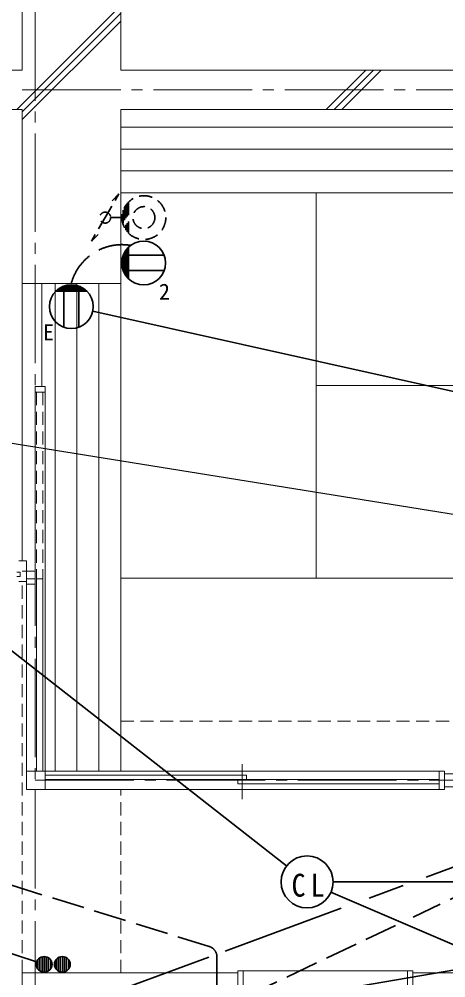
# Model space of a CAD drawing. Units: millimetres at full size, sheet at 1:50; details may follow other scales. Extents: x -9674 to 9699, y -6794 to 6791.
# Drawn here: x -3081 to -1132, y 207 to 4588 of the extents above; entities that cross this region are included whole.
import ezdxf
from ezdxf.enums import TextEntityAlignment as Align

# ---------------------------------------------------------------- set-up
doc = ezdxf.new("R2010")
doc.units = ezdxf.units.MM
doc.header["$LTSCALE"] = 50
for name, pattern in [('CHAIN2', [12, 9, -1, 1, -1]), ('DASHED1', [1.8, 1.2, -0.6]), ('DASHED3', [4, 3, -1])]:
    doc.linetypes.add(name, pattern=pattern)
for name, color, linetype, lineweight in [('1-0_芯', 134, 'CHAIN2', 9), ('1-1_躯体', 134, 'Continuous', 9), ('1-2_間仕切', 134, 'Continuous', 9), ('1-3_建具', 134, 'Continuous', 9), ('1-4_仕上げ', 134, 'Continuous', 9), ('1-8_ハッチ', 134, 'Continuous', 9), ('1-C_梁', 134, 'DASHED1', 9), ('2-0_芯', 2, 'Continuous', 35), ('2-E', 2, 'Continuous', 35), ('3-2', 3, 'DASHED1', 35), ('3-3', 1, 'Continuous', 25), ('3-E', 3, 'Continuous', 35)]:
    doc.layers.add(name, color=color, linetype=linetype, lineweight=lineweight)
doc.styles.add('ＭＳ ゴシック', font='')
doc.styles.get('ＭＳ ゴシック').set_extended_font_data('MS Gothic')

msp = doc.modelspace()

# ---------------------------------------------------------------- linework, layer by layer
at = {"layer": '1-0_芯'}
for p, q in [((-3007.33, 5265.57), (-3007.33, -3704.43)), ((-8467.33, 4265.57), (8542.67, 4265.57)), ((-8467.33, 2065.57), (-3007.33, 2065.57)), ((-3007.33, 1109.57), (2712.67, 1109.57))]:
    msp.add_line(p, q, dxfattribs=at)
at = {"layer": '1-1_躯体'}
for p, q in [((-3067.33, 5150.57), (-3067.33, 4355.57)), ((-2617.33, 5150.57), (-2617.33, 4355.57)), ((-3067.33, 4355.57), (-6667.33, 4355.57)), ((1882.67, 4355.57), (-2617.33, 4355.57)), ((-3067.33, 4175.57), (-6667.33, 4175.57)), ((-3067.33, 4175.57), (-3067.33, 3380.57)), ((-2617.33, 4175.57), (-2617.33, 3380.57)), ((1877.67, 4175.57), (-2617.33, 4175.57)), ((-3067.33, 3380.57), (-2617.33, 3380.57))]:
    msp.add_line(p, q, dxfattribs=at)
at = {"layer": '1-2_間仕切'}
for p, q in [((-3067.33, 3380.57), (-3067.33, 2113.07)), ((-2977.33, 3380.57), (-2977.33, 2909.07)), ((-3007.33, 2030.57), (-3007.33, 2884.07)), ((-3047.33, 2113.07), (-3047.33, 2030.57)), ((-3047.33, 1152.07), (-3047.33, 1067.07)), ((-2962.33, 1152.07), (-2962.33, 1067.07)), ((-1137.33, 1139.57), (-522.33, 1139.57)), ((-3047.33, 1067.07), (-2962.33, 1067.07)), ((-1162.33, 1067.07), (-1137.33, 1067.07)), ((-1137.33, 1079.57), (202.67, 1079.57)), ((-1282.33, 229.57), (632.67, 229.57))]:
    msp.add_line(p, q, dxfattribs=at)
msp.add_lwpolyline([(-3067.33, 153.57), (-3067.33, 229.57), (-2082.33, 229.57)], dxfattribs=at)
at = {"layer": '1-3_建具'}
for p, q in [((-3007.33, 2884.07), (-3007.33, 2909.07)), ((-2962.33, 2909.07), (-3007.33, 2909.07)), ((-2962.33, 2884.07), (-2962.33, 2909.07)), ((-2962.33, 2884.07), (-3007.33, 2884.07)), ((-2962.33, 2884.07), (-2962.33, 1152.07)), ((-3047.33, 2113.07), (-3082.33, 2113.07)), ((-3077.33, 2060.57), (-3092.33, 2060.57)), ((-3077.33, 2040.57), (-3077.33, 2060.57)), ((-3092.33, 2040.57), (-3077.33, 2040.57)), ((-3047.33, 2018.07), (-3082.33, 2018.07)), ((-3007.33, 2030.57), (-3047.33, 2030.57)), ((-3047.33, 2030.57), (-3047.33, 2005.57)), ((-3007.33, 2005.57), (-3007.33, 2030.57)), ((-2972.33, 2030.57), (-3002.33, 2030.57)), ((-3002.33, 2030.57), (-3002.33, 1152.07)), ((-2972.33, 2030.57), (-2972.33, 1152.07)), ((-3047.33, 2005.57), (-3047.33, 1152.07)), ((-3007.33, 2005.57), (-3047.33, 2005.57)), ((-3047.33, 1152.07), (-2962.33, 1152.07)), ((-2962.33, 1152.07), (-1162.33, 1152.07)), ((-2062.33, 1022.9), (-2062.33, 1182.9)), ((-1162.33, 1152.07), (-1162.33, 1067.07)), ((-1137.33, 1152.07), (-1162.33, 1152.07)), ((-1137.33, 1152.07), (-1137.33, 1067.07)), ((-2042.33, 1132.9), (-2962.33, 1132.9)), ((-2962.33, 1112.9), (-2042.33, 1112.9)), ((-2082.33, 1092.9), (-2082.33, 1112.9)), ((-2082.33, 1112.9), (-1162.33, 1112.9)), ((-2042.33, 1112.9), (-2042.33, 1132.9)), ((-2962.33, 1067.07), (-1162.33, 1067.07)), ((-1162.33, 1092.9), (-2082.33, 1092.9)), ((-2082.33, 238.57), (-2082.33, 153.57)), ((-2082.33, 238.57), (-2057.33, 238.57)), ((-2057.33, 238.57), (-2057.33, 153.57)), ((-1307.33, 238.57), (-2057.33, 238.57)), ((-1307.33, 238.57), (-1282.33, 238.57)), ((-1282.33, 238.57), (-1282.33, 153.57))]:
    msp.add_line(p, q, dxfattribs=at)
at = {"layer": '1-3_建具', "linetype": 'DASHED1'}
for p, q in [((-3002.33, 2884.07), (-3002.33, 2030.57)), ((-2972.33, 2884.07), (-2972.33, 2030.57))]:
    msp.add_line(p, q, dxfattribs=at)
at = {"layer": '1-3_建具'}
msp.add_lwpolyline([(-1307.33, 238.57), (-1307.33, 153.57), (-1282.33, 153.57)], dxfattribs=at)
at = {"layer": '1-4_仕上げ'}
for p, q in [((-2617.33, 4094.57), (952.67, 4094.57)), ((-2617.33, 3994.57), (952.67, 3994.57)), ((-2617.33, 3894.57), (952.67, 3894.57)), ((-2617.33, 3794.57), (937.67, 3794.57)), ((-1724.83, 3794.57), (-1724.83, 2032.9)), ((-2917.33, 3380.57), (-2917.33, 1152.07)), ((-2817.33, 3380.57), (-2817.33, 1152.07)), ((-2717.33, 3380.57), (-2717.33, 1152.07)), ((-2617.33, 3380.57), (-2617.33, 1152.07)), ((-1724.83, 2913.74), (60.17, 2913.74)), ((-2617.33, 2032.9), (956.84, 2032.9))]:
    msp.add_line(p, q, dxfattribs=at)
at = {"layer": '1-8_ハッチ'}
for p, q in [((-3092.13, 4175.57), (-2617.33, 4650.37)), ((-3067.33, 4165.02), (-2617.33, 4615.02)), ((-3067.33, 4129.66), (-2617.33, 4579.66)), ((-1677.91, 4175.57), (-1497.91, 4355.57)), ((-1642.56, 4175.57), (-1462.56, 4355.57)), ((-1607.2, 4175.57), (-1427.2, 4355.57))]:
    msp.add_line(p, q, dxfattribs=at)
at = {"layer": '1-C_梁'}
for p, q in [((-3067.33, 229.57), (-3067.33, 2018.07)), ((-2617.33, 1379.57), (952.67, 1379.57)), ((-2617.33, 229.57), (-2617.33, 1067.07))]:
    msp.add_line(p, q, dxfattribs=at)
at = {"layer": '2-0_芯'}
for p, q in [((-2605.63, 3508.92), (-2418.24, 3508.92)), ((-2602.95, 3515.38), (-2602.95, 3432.46)), ((-2596.95, 3526.6), (-2596.95, 3421.24)), ((-2590.95, 3535.23), (-2590.95, 3412.61)), ((-2584.95, 3542.26), (-2584.95, 3405.58)), ((-2581.95, 3545.33), (-2581.95, 3402.51)), ((-2608.95, 3498.24), (-2608.95, 3449.6)), ((-2605.63, 3438.92), (-2418.24, 3438.92)), ((-2771.37, 3344.74), (-2914.2, 3344.74)), ((-2774.44, 3347.74), (-2911.13, 3347.74)), ((-2781.48, 3353.74), (-2904.1, 3353.74)), ((-2790.11, 3359.74), (-2895.47, 3359.74)), ((-2801.32, 3365.74), (-2884.25, 3365.74)), ((-2877.79, 3368.42), (-2877.79, 3181.03)), ((-2818.47, 3371.74), (-2867.11, 3371.74)), ((-2807.79, 3368.42), (-2807.79, 3181.03)), ((1099.84, 2399.42), (-2745.14, 3253.05)), ((-1859.27, 718.38), (-4889.36, 3090.07)), ((-3001.33, 279.66), (-4873.16, 898.7)), ((-1646.96, 645.17), (389.99, 645.17)), ((-922.26, 283.37), (-1656.58, 598.35)), ((-2995.95, 246.75), (-2995.95, 289.96)), ((-2986.35, 237.9), (-2986.35, 298.81)), ((-2976.75, 233.65), (-2976.75, 303.06)), ((-2967.14, 232.35), (-2967.14, 304.36)), ((-2957.54, 233.65), (-2957.54, 303.06)), ((-2947.94, 237.9), (-2947.94, 298.81)), ((-2938.34, 246.75), (-2938.34, 289.96)), ((-2912.6, 246.75), (-2912.6, 289.96)), ((-2903, 237.9), (-2903, 298.81)), ((-2893.4, 233.65), (-2893.4, 303.06)), ((-2883.79, 232.35), (-2883.79, 304.36)), ((-2874.19, 233.65), (-2874.19, 303.06)), ((-2864.59, 237.9), (-2864.59, 298.81)), ((-2854.99, 246.75), (-2854.99, 289.96))]:
    msp.add_line(p, q, dxfattribs=at)
for centre, radius in [((-2511.94, 3473.92), 100.02), ((-2842.79, 3274.73), 100.02), ((-2967.14, 268.35), 36.01), ((-2883.79, 268.35), 36.01)]:
    msp.add_circle(centre, radius, dxfattribs=at)
at = {"layer": '2-E', "color": 3, "linetype": 'DASHED1'}
for radius in [100.02, 50.02]:
    msp.add_circle((-2511.26, 3681.32), radius, dxfattribs=at)
at = {"layer": '2-E'}
msp.add_circle((-1765.74, 645.17), 118.77, dxfattribs=at)
at = {"layer": '2-E', "linetype": 'DASHED3'}
msp.add_arc((-2610.96, 3317.03), 240.6, 80.53324, 166.12328, dxfattribs=at)
at = {"layer": '3-2'}
for p, q in [((-2688.21, 3681.32), (-2625.71, 3789.57)), ((-2625.71, 3789.57), (-2656.61, 3758.67)), ((-2599.26, 3728.82), (-2599.26, 3633.82)), ((-2593.26, 3738.56), (-2593.26, 3624.08)), ((-2587.26, 3746.31), (-2587.26, 3616.33)), ((-2581.26, 3752.73), (-2581.26, 3609.91)), ((-2611.26, 3681.32), (-2663.21, 3681.32)), ((-2605.26, 3715.44), (-2605.26, 3647.2))]:
    msp.add_line(p, q, dxfattribs=at)
msp.add_lwpolyline([(-2688.21, 3681.32), (-2750.71, 3573.07), (-2719.81, 3603.97)], dxfattribs=at)
msp.add_circle((-2688.21, 3681.32), 25, dxfattribs=at)
at = {"layer": '3-3'}
msp.add_line((-933.18, 2297.49), (-4594.9, 2887), dxfattribs=at)
at = {"layer": '3-E', "linetype": 'DASHED3'}
for p, q in [((-2212.76, 350.16), (-5349.42, 1321.88)), ((-976.54, 630.17), (-1281.79, 484.83)), ((-1361.48, 446.88), (-2087.27, 101.32)), ((-2177.55, 302.4), (-2177.55, 158.33))]:
    msp.add_line(p, q, dxfattribs=at)
at = {"layer": '3-E'}
for p, q in [((124.53, 1162.56), (-1222.03, 667.15)), ((-1327.4, 628.39), (-1481.86, 571.56)), ((-1609.41, 524.63), (-2140.39, 329.28)), ((-2215.02, 301.82), (-2775.45, 95.63)), ((-989.6, 260.13), (-2078.97, 75.08))]:
    msp.add_line(p, q, dxfattribs=at)
at = {"layer": '3-E', "linetype": 'DASHED3'}
msp.add_arc((-2227.55, 302.4), 50, 0, 72.78727, dxfattribs=at)

# ---------------------------------------------------------------- texts
at = {"layer": '2-0_芯', "color": 7, "style": 'ＭＳ ゴシック'}
for s, p in [('2', (-2442.26, 3284.18)), ('E', (-2972.41, 3098.33))]:
    msp.add_text(s, height=73.31, dxfattribs=at).set_placement(p, align=Align.BOTTOM_LEFT)
at = {"layer": '2-E', "color": 7, "insert": (-1836.82, 576.27), "char_height": 104.5, "attachment_point": 7, "style": 'ＭＳ ゴシック'}
msp.add_mtext('\\T1.36;\\W0.9;CL', dxfattribs=at)

doc.saveas('drawing.dxf')
